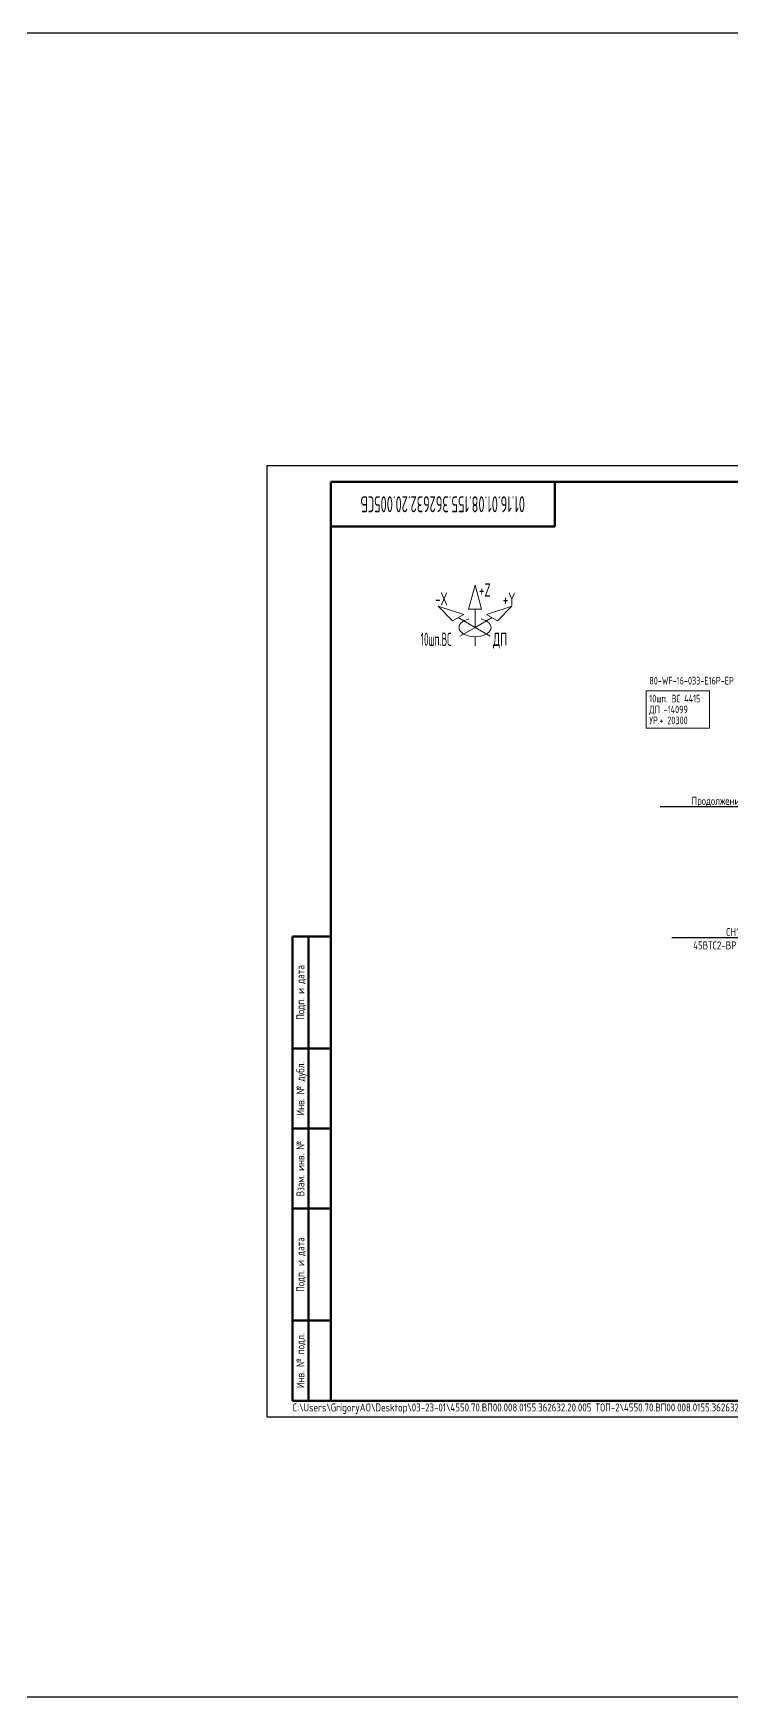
# Model space of a CAD drawing. Header units: millimetres. Extents: x 10051 to 26505, y 4675 to 5194.
# Drawn here: x 22280 to 22498, y 4675 to 5194 of the extents above; entities that cross this region are included whole.
import ezdxf
from ezdxf import colors
from ezdxf.entities.mleader import LeaderData, LeaderLine
from ezdxf.enums import TextEntityAlignment as Align
from ezdxf.math import Vec2, Vec3

# ---------------------------------------------------------------- set-up
doc = ezdxf.new("R2010")
doc.units = ezdxf.units.MM
doc.layers.get('0').update_dxf_attribs({"lineweight": 15})
for name, color, linetype, lineweight in [('--TEXT--', 150, 'Continuous', 25), ('OFORMLENIE', 7, 'Continuous', 25), ('подложка', 252, 'Continuous', 9), ('Построение', 7, 'Continuous', 30)]:
    doc.layers.add(name, color=color, linetype=linetype, lineweight=lineweight)
doc.styles.add('GOST_2.304', font='CS_Gost2304.shx', dxfattribs={"height": 2.5})
doc.styles.add('Style-CS_Gost2304', font='CS_Gost2304.shx')
doc.styles.add('TNR_30', font='times.ttf', dxfattribs={"height": 3})

# ---------------------------------------------------------------- blocks, each defined once
blk = doc.blocks.new('*U1752')
at = {"linetype": 'ByBlock', "lineweight": -2}
blk.add_lwpolyline([(420, 297), (0, 297), (0, 0), (420, 0)], close=True, dxfattribs=at)
at = {"linetype": 'ByBlock', "lineweight": 50}
blk.add_lwpolyline([(20, 292), (415, 292), (415, 5), (20, 5)], close=True, dxfattribs=at)
at = {"color": 0, "linetype": 'ByBlock', "lineweight": -2, "style": 'GOST_2.304'}
blk.add_text('Формат А3', height=2.5, dxfattribs=at).set_placement((410, 2.5), align=Align.MIDDLE_RIGHT)
at = {"linetype": 'ByBlock', "lineweight": -2, "insert": (8, 2.5), "char_height": 2.5, "attachment_point": 4, "style": 'GOST_2.304'}
blk.add_mtext('C:\\\\Users\\\\GrigoryAO\\\\Desktop\\\\03-23-01\\\\4550.70.ВП00.008.0155.362632.20.005 ТОП-2\\\\4550.70.ВП00.008.0155.362632.20.005СБ.Л00.РЕВ0.DWG', dxfattribs=at)
at = {"linetype": 'ByBlock', "lineweight": -2, "style": 'TNR_30'}
blk.add_attdef('ВЕРХНИЙ_НОМЕР_ЛИСТА', text='', height=3, dxfattribs=at).set_placement((410, 287), align=Align.MIDDLE_CENTER)
blk = doc.blocks.new('ST_Top')
at = {"linetype": 'ByBlock', "lineweight": 50}
blk.add_line((70, 0), (70, -14), dxfattribs=at)
at = {"linetype": 'ByBlock', "lineweight": 50, "extrusion": (0, 1, 0)}
blk.add_line((0, -14), (70, -14), dxfattribs=at)
at = {"linetype": 'ByBlock', "lineweight": -2, "style": 'GOST_2.304', "width": 0.7, "flags": 4}
blk.add_attdef('ШИФР', text='', height=5, rotation=180, dxfattribs=at).set_placement((35, -7), align=Align.MIDDLE_CENTER)
blk = doc.blocks.new('_DotSmall')
at = {"color": 0, "linetype": 'ByBlock', "const_width": 0.5}
blk.add_lwpolyline([(-0.0625, 0, 1), (0.0625, 0, 1)], format="xyb", close=True, dxfattribs=at)
blk = doc.blocks.new('ST_Left')
at = {"color": 2, "linetype": 'ByBlock', "lineweight": 50}
for p, q in [((8, 150), (8, 5)), ((20, 150), (8, 150)), ((13, 5), (13, 150)), ((8, 115), (20, 115)), ((8, 90), (20, 90)), ((20, 65), (8, 65)), ((20, 30), (8, 30)), ((8, 5), (20, 5))]:
    blk.add_line(p, q, dxfattribs=at)
at = {"color": 0, "linetype": 'ByBlock', "lineweight": -2, "style": 'GOST_2.304'}
for s, p in [('Подп. и дата', (10.5, 132.5)), ('Инв. № дубл.', (10.5, 102.5)), ('Взам. инв. №', (10.5, 77.5)), ('Подп. и дата', (10.5, 47.5)), ('Инв. № подл.', (10.5, 17.5))]:
    blk.add_text(s, height=2.5, rotation=90, dxfattribs=at).set_placement(p, align=Align.MIDDLE_CENTER)
at = {"color": 0, "linetype": 'ByBlock', "lineweight": -2, "style": 'GOST_2.304', "flags": 8}
for tag, p in [('ДУБЛ_ДАТА', (16.5, 141.25)), ('НОМЕР_ДУБЛ', (16.5, 102.5)), ('ВЗАМ_ИНВ', (16.5, 77.5)), ('ИНВ_ДАТА', (16.5, 56.25)), ('ИНВ_НОМЕР', (16.5, 17.5))]:
    blk.add_attdef(tag, text='', height=2.5, rotation=90, dxfattribs=at).set_placement(p, align=Align.MIDDLE_CENTER)

msp = doc.modelspace()

# ---------------------------------------------------------------- linework, layer by layer
at = {"layer": 'подложка'}
for p, q in [((22417.94, 5008.7, -4.87), (22417.94, 5014.42, -4.87)), ((22417.94, 5008.7, -4.87), (22412.64, 5011.77, -4.87)), ((22417.94, 5008.7, -4.87), (22423.25, 5011.77, -4.87)), ((22417.94, 5008.7, -4.87), (22413.17, 5005.95, -4.87)), ((22417.94, 5008.7, -4.87), (22422.72, 5005.95, -4.87)), ((22417.94, 5002.99, -4.87), (22417.94, 5005.85, -4.87))]:
    msp.add_line(p, q, dxfattribs=at)
msp.add_ellipse((22417.94, 5008.7, -4.87), major_axis=(-5, 0), ratio=0.57735, start_param=5.105088, end_param=10.602875, dxfattribs=at)
for points in [[(22417.94, 5021.92, -4.87), (22415.94, 5014.42, -4.87), (22419.94, 5014.42, -4.87)], [(22406.45, 5015.34, -4.87), (22414.41, 5012.79, -4.87), (22410.87, 5010.75, -4.87)], [(22429.43, 5015.34, -4.87), (22421.48, 5012.79, -4.87), (22425.01, 5010.75, -4.87)], [(22471.44, 4988.88, 184.91), (22491.28, 4988.88, 184.91), (22491.28, 4977.28, 184.91), (22471.44, 4977.28, 184.91)]]:
    msp.add_3dface(points, dxfattribs=at)
at = {"layer": 'Построение', "color": 3}
msp.add_lwpolyline([(10050.53, 4674.72), (26505.36, 4674.72), (26505.36, 5194.3), (10050.53, 5194.3)], close=True, dxfattribs=at)

# ---------------------------------------------------------------- block references
at = {"layer": 'OFORMLENIE'}
for name in ['*U1752', 'ST_Left']:
    msp.add_blockref(name, (22352.86, 4762.19), dxfattribs=at)
ref = msp.add_blockref('ST_Top', (22372.86, 5054.19), dxfattribs=at)
ref.add_attrib('ШИФР', '01.16.01.08.155.362632.20.005СБ', dxfattribs={"layer": '0', "linetype": 'ByBlock', "lineweight": -2, "height": 5, "rotation": 180, "style": 'GOST_2.304', "width": 0.7}).set_placement((22407.86, 5047.19), align=Align.MIDDLE_CENTER)

# ---------------------------------------------------------------- texts
at = {"layer": 'подложка', "style": 'Style-CS_Gost2304'}
for s, width, p in [('-X', 0.75, (22405.44, 5019.7, -4.87)), ('+Z', 0.75, (22419.19, 5022.45, -4.87)), ('10шп.ВС', 0.628788, (22400.94, 5007.08, -4.87)), ('ДП', 0.75, (22423.57, 5007.08, -4.87))]:
    msp.add_text(s, height=4.125, dxfattribs=dict(at, width=width)).set_placement(p, align=Align.TOP_LEFT)
at = {"layer": 'подложка', "style": 'Style-CS_Gost2304', "width": 0.75}
msp.add_text('+Y', height=4.125, dxfattribs=at).set_placement((22430.57, 5019.58, -4.87), align=Align.TOP_RIGHT)
at = {"layer": 'подложка', "style": 'Style-CS_Gost2304', "width": 0.875}
for s, p in [('80-WF-16-033-E16P-EP', (22472.44, 4992.08, 184.91)), ('ДП -14099', (22472.44, 4983.08, 184.91)), ('10шп. ВС 4415', (22472.44, 4986.48, 184.91)), ('УР.+ 20300', (22472.44, 4979.68, 184.91))]:
    msp.add_text(s, height=2.4, rotation=360, dxfattribs=at).set_placement(p, align=Align.MIDDLE_LEFT)

# ---------------------------------------------------------------- leaders
at = {"layer": '--TEXT--'}
ml = msp.add_multileader_mtext('Standard', dxfattribs=at)
ml.set_content('{\\C0;Продолжение см.л. 20}', color=256, style='GOST_2.304')
ml.set_leader_properties()
ml.set_arrow_properties(name='DOTSMALL')
ml.build(insert=Vec2(0, 0))
ml.multileader.update_dxf_attribs({"text_left_attachment_type": 6, "text_right_attachment_type": 6, "dogleg_length": 0.36, "arrow_head_size": 2.5})
ctx = ml.context
ctx.base_point, ctx.char_height, ctx.arrow_head_size, ctx.plane_origin = Vec3(22477.58, 4952.67, 164.72), 2.5, 2.5, Vec3(22521.95, 4955.8, 164.72)
ctx.left_attachment, ctx.right_attachment, ctx.text_align_type = 6, 6, 2
notes = []
notes.append((ctx, [(0, (1, 1, 0), (22518.08, 4952.67, 164.72), (-1, 0), 3.06, [(0, [(22526.99, 4937.51, 164.72)], 0, [])])]))
ctx.mtext.insert, ctx.mtext.defined_height, ctx.mtext.alignment, ctx.mtext.flow_direction = Vec3(22513.02, 4955.79, 164.72), 0.0309, 3, 5
ml = msp.add_multileader_mtext('Standard', dxfattribs=at)
ml.set_content('СН126.8.2\\P45ВТС2-ВР (11 м)', color=256, style='GOST_2.304')
ml.set_leader_properties()
ml.set_arrow_properties(name='DOTSMALL')
ml.build(insert=Vec2(0, 0))
ml.multileader.update_dxf_attribs({"text_left_attachment_type": 6, "text_right_attachment_type": 6, "dogleg_length": 0.36, "arrow_head_size": 2.5})
ctx = ml.context
ctx.base_point, ctx.char_height, ctx.arrow_head_size, ctx.plane_origin = Vec3(22478.9, 4911.81), 2.5, 2.5, Vec3(22506.63, 4931.28)
ctx.left_attachment, ctx.right_attachment, ctx.text_align_type = 6, 6, 2
notes.append((ctx, [(0, (1, 1, 0), (22520.54, 4911.81), (-1, 0), 11.02, [(0, [(22531.82, 4934.74)], 0, [])])]))
ctx.mtext.insert, ctx.mtext.defined_height, ctx.mtext.alignment, ctx.mtext.flow_direction = Vec3(22507.53, 4914.81), 0.0309, 3, 5
for ctx, leaders in notes:
    for number, flags, end, landing, length, lines in leaders:
        leader = LeaderData()
        leader.index, (leader.has_last_leader_line, leader.has_dogleg_vector, leader.attachment_direction) = number, flags
        leader.last_leader_point, leader.dogleg_vector, leader.dogleg_length = Vec3(end), Vec3(landing), length
        for number, points, colour, breaks in lines:
            line = LeaderLine()
            line.index, line.vertices, line.color, line.breaks = number, Vec3.list(points), colors.encode_raw_color(colour), breaks
            leader.lines.append(line)
        ctx.leaders.append(leader)

doc.saveas('drawing.dxf')
